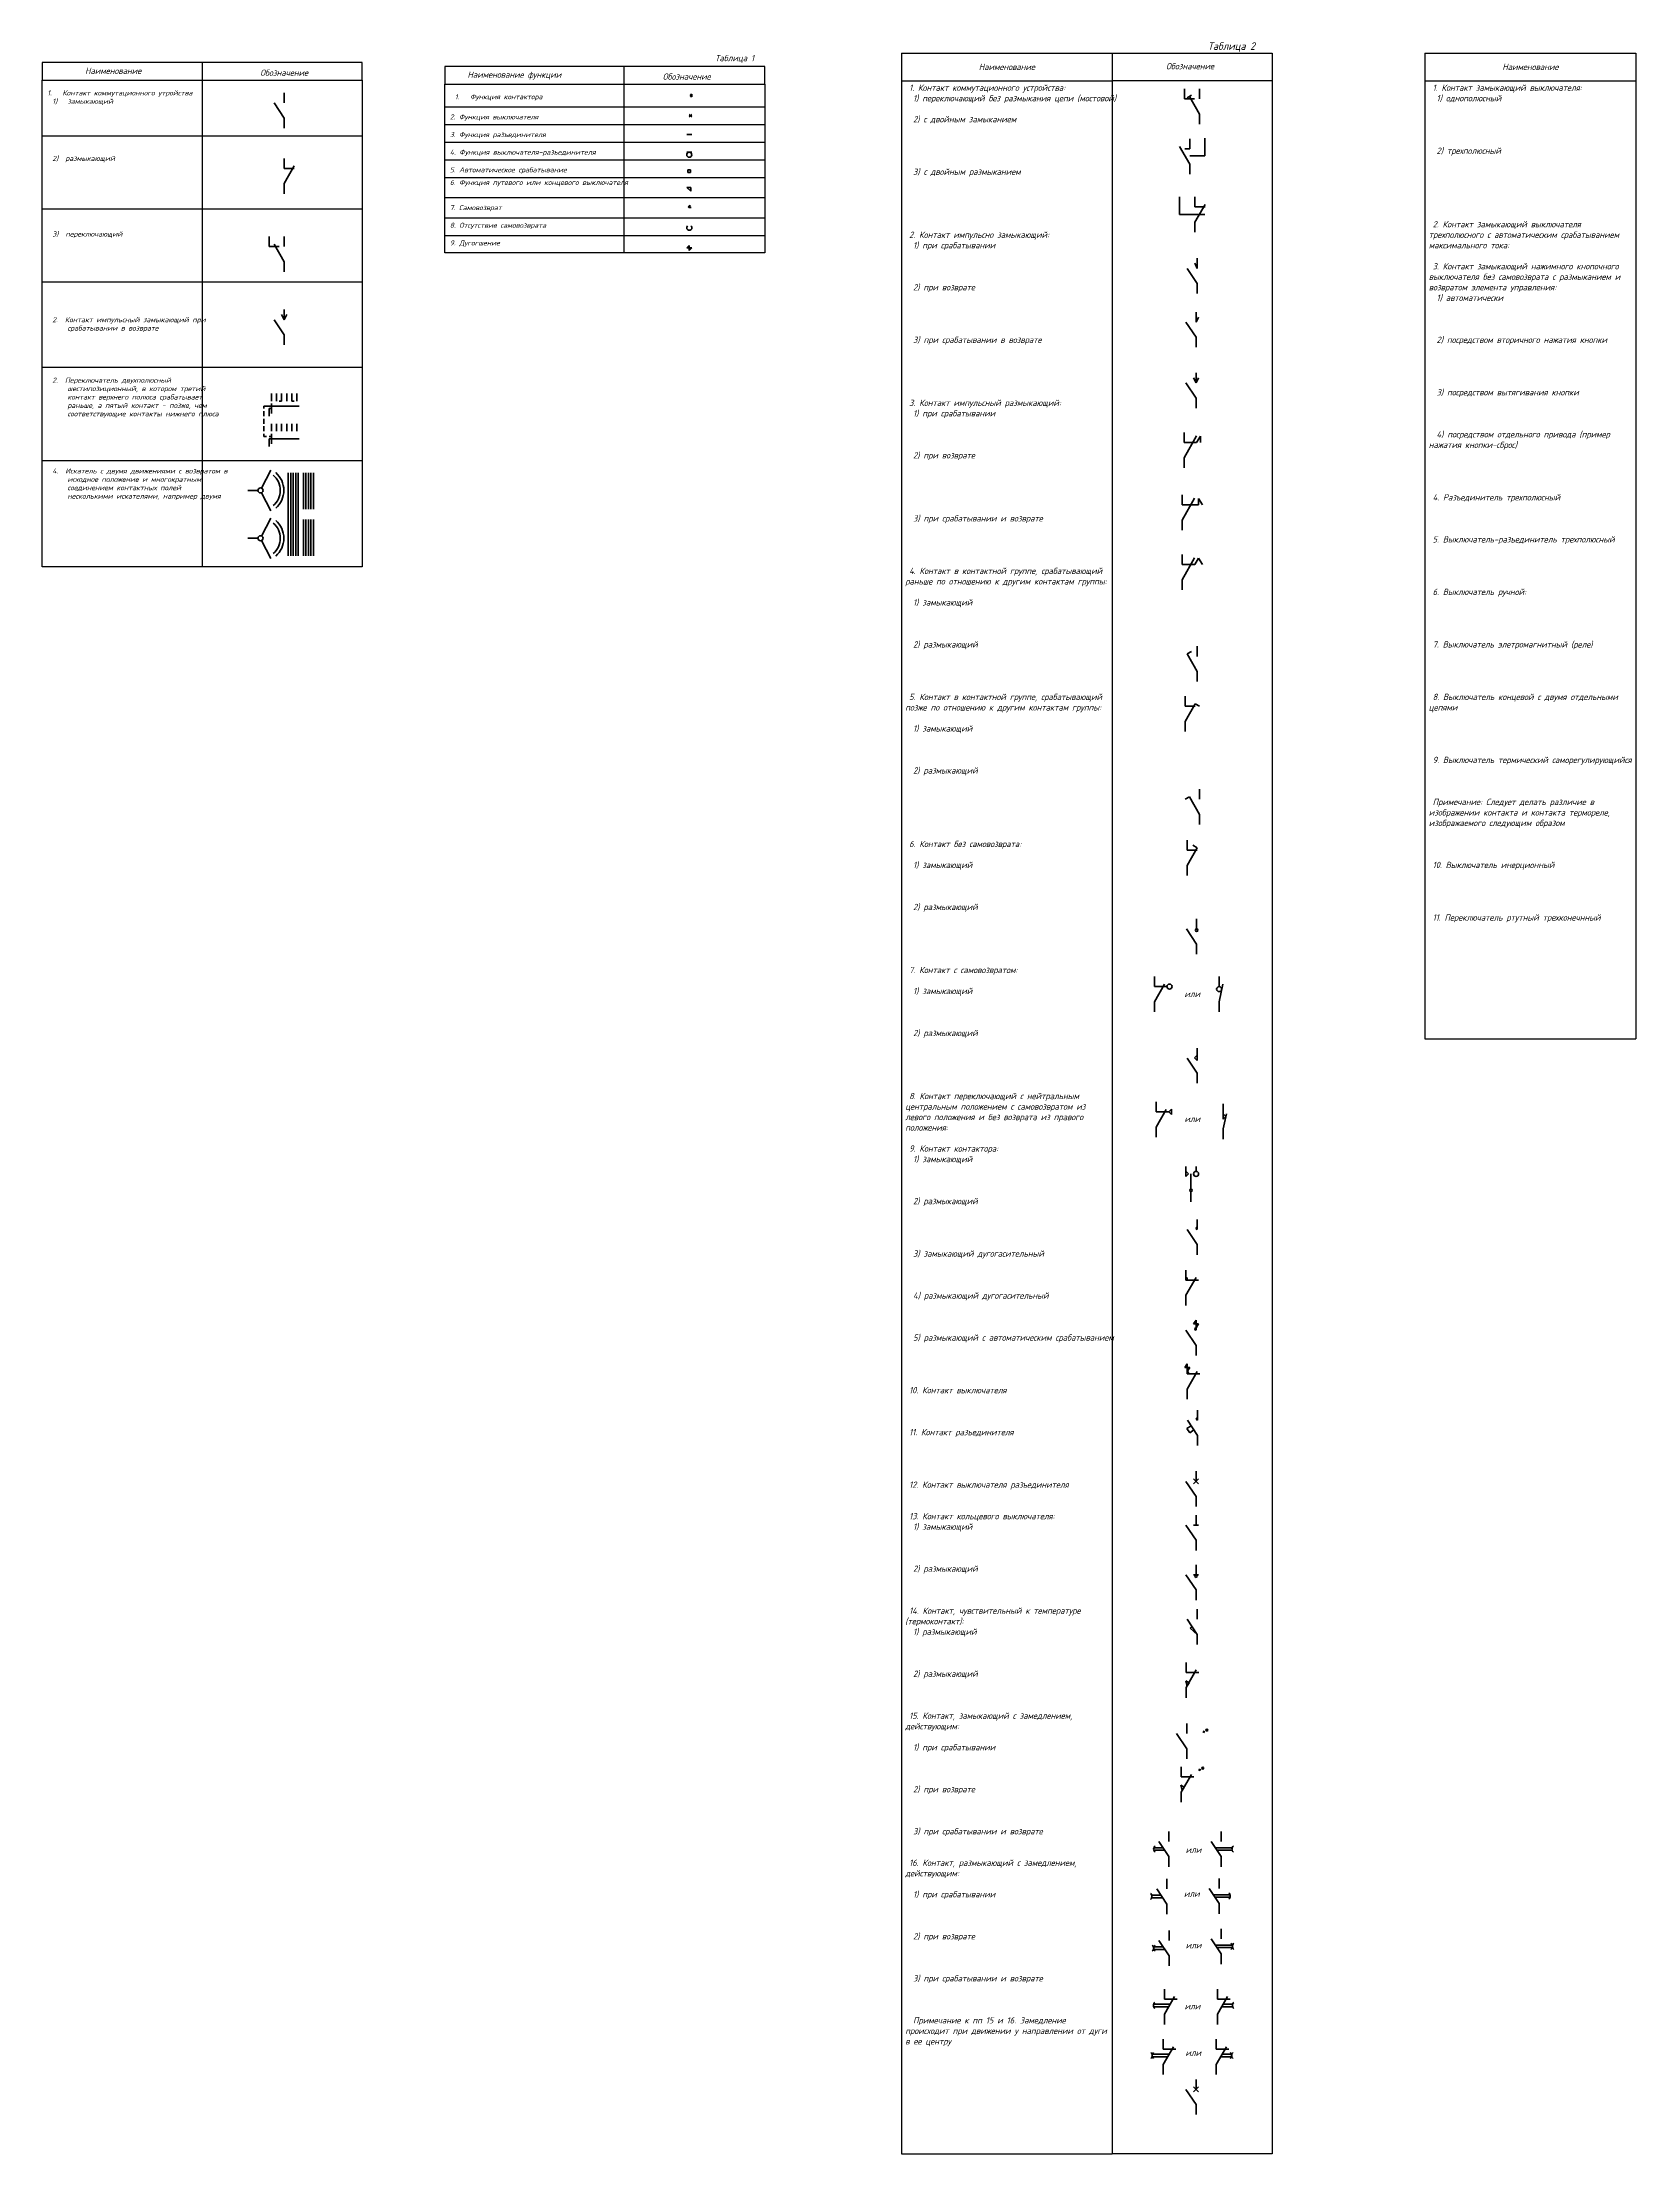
# Model space of a CAD drawing. Header units: millimetres. Extents: x 2441 to 4766, y 634 to 1472.
# Drawn here: x 2441 to 3073, y 634 to 1472 of the extents above; entities that cross this region are included whole.
import ezdxf

# ---------------------------------------------------------------- set-up
doc = ezdxf.new("R2010")
doc.units = ezdxf.units.MM
doc.layers.get('0').update_dxf_attribs({"color": 252})
for name, color, linetype, lineweight in [('основные линии', 7, 'Continuous', 50), ('рамка-тонкие линии', 7, 'Continuous', 30), ('рамка-тонкие линии @ 1', 7, 'Continuous', 30)]:
    doc.layers.add(name, color=color, linetype=linetype, lineweight=lineweight)
doc.layers.add('текст', color=7, linetype='Continuous')
doc.layers.add('текст @ 1', color=7, linetype='Continuous')
doc.styles.add('стиль 2.5 ГОСТ', font='', dxfattribs={"oblique": 15, "height": 2.5})
doc.styles.add('стиль 3.5 ГОСТ', font='', dxfattribs={"oblique": 15, "height": 3.5})
doc.styles.add('стиль 5 ГОСТ', font='', dxfattribs={"oblique": 15, "height": 5})
doc.styles.get('стиль 2.5 ГОСТ').set_extended_font_data('GOST type B')
doc.styles.get('стиль 3.5 ГОСТ').set_extended_font_data('GOST type B')
doc.styles.get('стиль 5 ГОСТ').set_extended_font_data('GOST type B')

# ---------------------------------------------------------------- blocks, each defined once
blk = doc.blocks.new('*T5')
at = {"layer": 'рамка-тонкие линии', "color": 0, "linetype": 'ByBlock', "lineweight": -2, "transparency": 16777216}
for p, q in [((0, 0), (83.638623, 0)), ((0, 0), (0, -833.52381)), ((83.638623, 0), (83.638623, -833.52381)), ((0, -11), (83.638623, -11)), ((0, -833.52381), (83.638623, -833.52381))]:
    blk.add_line(p, q, dxfattribs=at)
at = {"layer": 'рамка-тонкие линии', "color": 0, "transparency": 16777216, "char_height": 2.5, "width": 80.638623}
for s, insert, attachment_point, style in [('{\\C256;Наименование}', (41.819311, -5.5), 5, 'стиль 2.5 ГОСТ'), ('{\\C256; 1. Контакт коммутационного устройства:\\P  1) переключающий без размыкания цепи (мостовой)\\P\\P  2) с двойным замыканием\\P\\P\\P\\P\\P  3) с двойным размыканием\\P\\P\\P\\P\\P\\P 2. Контакт импульсно замыкающий:\\P  1) при срабатывании\\P\\P\\P\\P  2) при возврате\\P\\P\\P\\P\\P  3) при срабатывании в возврате\\P\\P\\P\\P\\P\\P 3. Контакт импульсный размыкающий:\\P  1) при срабатывании\\P\\P\\P\\P  2) при возврате\\P\\P\\P\\P\\P\\P  3) при срабатывании и возврате\\P\\P\\P\\P\\P 4. Контакт в контактной группе, срабатывающий раньше по отношению к другим контактам группы:\\P\\P  1) замыкающий\\P\\P\\P\\P  2) размыкающий\\P\\P\\P\\P\\P 5. Контакт в контактной группе, срабатывающий позже по отношению к другим контактам группы:\\P  \\P  1) замыкающий\\P\\P\\P\\P  2) размыкающий\\P\\P\\P\\P\\P\\P\\P 6. Контакт без самовозврата:\\P  \\P  1) замыкающий\\P\\P\\P\\P  2) размыкающий\\P\\P\\P\\P\\P\\P 7. Контакт с самовозвратом:\\P  \\P  1) замыкающий\\P\\P\\P\\P  2) размыкающий\\P\\P\\P\\P\\P\\P 8. Контакт переключающий с нейтральным центральным положением с самовозвратом из левого положения и без возврата из правого положения:\\P\\P 9. Контакт контактора:\\P  1) замыкающий\\P\\P\\P\\P  2) размыкающий\\P\\P\\P\\P\\P  3) замыкающий дугогасительный\\P\\P\\P\\P  4) размыкающий дугогасительный\\P\\P\\P\\P  5) размыкающий с автоматическим срабатыванием\\P\\P\\P\\P\\P 10. Контакт выключателя\\P\\P\\P\\P 11. Контакт разъединителя\\P\\P\\P\\P\\P 12. Контакт выключателя разъединителя \\P\\P\\P 13. Контакт кольцевого выключателя:\\P  1) замыкающий \\P\\P\\P\\P  2) размыкающий\\P\\P\\P\\P 14. Контакт, чувствительный к температуре (термоконтакт):\\P  1) размыкающий\\P\\P\\P\\P  2) размыкающий\\P\\P\\P\\P 15. Контакт, замыкающий с замедлением, действующим:\\P\\P  1) при срабатывании\\P\\P\\P\\P  2) при возврате\\P\\P\\P\\P  3) при срабатывании и возврате\\P  \\P\\P 16. Контакт, размыкающий с замедлением, действующим:\\P\\P  1) при срабатывании\\P\\P\\P\\P  2) при возврате\\P\\P\\P\\P  3) при срабатывании и возврате\\P\\P\\P\\P  Примечание к пп 15 и 16. Замедление происходит при движении у направлении от дуги в ее центру}', (1.5, -12.5), 1, 'стиль 3.5 ГОСТ')]:
    blk.add_mtext(s, dxfattribs=dict(at, insert=insert, attachment_point=attachment_point, style=style))
blk = doc.blocks.new('*T6')
at = {"layer": 'рамка-тонкие линии', "color": 0, "linetype": 'ByBlock', "lineweight": -2, "transparency": 16777216}
for p, q in [((0, 0), (83.638623, 0)), ((0, 0), (0, -391.142857)), ((83.638623, 0), (83.638623, -391.142857)), ((0, -11), (83.638623, -11)), ((0, -391.142857), (83.638623, -391.142857))]:
    blk.add_line(p, q, dxfattribs=at)
at = {"layer": 'рамка-тонкие линии', "color": 0, "transparency": 16777216, "char_height": 2.5, "width": 80.638623}
for s, insert, attachment_point, style in [('{\\C256;Наименование}', (41.819311, -5.5), 5, 'стиль 2.5 ГОСТ'), ('{\\C256; 1. Контакт замыкающий выключателя:\\P  1) однополюсный\\P\\P\\P\\P\\P  2) трехполюсный\\P\\P\\P\\P\\P  \\P\\P 2. Контакт замыкающий выключателя трехполюсного с автоматическим срабатыванием максимального тока:\\P  \\P 3. Контакт замыкающий нажимного кнопочного выключателя без самовозврата с размыканием и возвратом элемента управления:\\P  1) автоматически\\P\\P\\P\\P  2) посредством вторичного нажатия кнопки\\P\\P\\P\\P\\P  3) посредством вытягивания кнопки\\P\\P\\P\\P  4) посредством отдельного привода (пример нажатия кнопки-сброс)\\P\\P\\P\\P\\P 4. Разъединитель трехполюсный\\P\\P\\P\\P 5. Выключатель-разъединитель трехполюсный\\P  \\P  \\P\\P\\P 6. Выключатель ручной:\\P  \\P  \\P\\P\\P 7. Выключатель элетромагнитный (реле)  \\P \\P\\P\\P \\P 8. Выключатель концевой с двумя отдельными цепями\\P\\P\\P\\P\\P 9. Выключатель термический саморегулирующийся\\P\\P\\P  \\P Примечание: Следует делать различие в изображении контакта и контакта термореле, изображаемого следующим образом\\P\\P  \\P\\P 10. Выключатель инерционный\\P\\P\\P\\P\\P 11. Переключатель ртутный трехконечнный\\P\\P\\P }', (1.5, -12.5), 1, 'стиль 3.5 ГОСТ')]:
    blk.add_mtext(s, dxfattribs=dict(at, insert=insert, attachment_point=attachment_point, style=style))

msp = doc.modelspace()

# ---------------------------------------------------------------- linework, layer by layer
at = {"layer": 'основные линии'}
for p, q in [((2537.11, 1451.53), (2537.11, 1447.53)), ((2698.86, 1451), (2698.86, 1450)), ((2894.33, 1449.11), (2894.33, 1453.11)), ((2895.47, 1449.62), (2897.2, 1450.61)), ((2896.33, 1450.11), (2900.33, 1443.11)), ((2900.33, 1453.11), (2900.33, 1449.11)), ((2533.11, 1447.53), (2537.11, 1441.53)), ((2537.11, 1441.53), (2537.11, 1437.53)), ((2697.86, 1442), (2698.86, 1443)), ((2697.86, 1443), (2698.86, 1442)), ((2894.33, 1449.11), (2898.33, 1449.11)), ((2900.33, 1443.11), (2900.33, 1439.11)), ((2696.86, 1435), (2698.86, 1435)), ((2896.47, 1433.28), (2896.47, 1429.28)), ((2902.46, 1426.51), (2902.46, 1433.51)), ((2537.11, 1425.53), (2537.11, 1421.53)), ((2696.86, 1428), (2698.86, 1428)), ((2892.47, 1430.28), (2896.47, 1423.28)), ((2894.47, 1429.28), (2896.47, 1429.28)), ((2902.46, 1426.51), (2896.46, 1426.51)), ((2541.11, 1422.53), (2537.11, 1415.53)), ((2537.11, 1421.53), (2541.11, 1421.53)), ((2697.32, 1421), (2698.32, 1421)), ((2697.32, 1420), (2697.32, 1421)), ((2698.32, 1420), (2697.32, 1420)), ((2698.32, 1421), (2698.32, 1420)), ((2896.47, 1423.28), (2896.47, 1419.28)), ((2537.11, 1415.53), (2537.11, 1411.53)), ((2696.93, 1414), (2698.43, 1414)), ((2696.93, 1414), (2698.43, 1412.5)), ((2698.43, 1414), (2698.43, 1412.5)), ((2892.4, 1403.26), (2892.4, 1410.26)), ((2898.53, 1410.26), (2898.53, 1406.26)), ((2698.14, 1407), (2697.44, 1406.29)), ((2698.14, 1407), (2698.14, 1406)), ((2892.4, 1403.26), (2902.4, 1403.26)), ((2902.53, 1407.26), (2898.53, 1400.26)), ((2898.53, 1406.26), (2902.53, 1406.26)), ((2898.53, 1400.26), (2898.53, 1396.26)), ((2531.11, 1390.53), (2531.11, 1394.53)), ((2533.11, 1391.53), (2537.11, 1384.53)), ((2537.11, 1394.53), (2537.11, 1390.53)), ((2696.86, 1390), (2697.86, 1391)), ((2697.86, 1391), (2697.86, 1389)), ((2531.11, 1390.53), (2535.11, 1390.53)), ((2537.11, 1384.53), (2537.11, 1380.53)), ((2696.86, 1390), (2698.86, 1390)), ((2697.86, 1389), (2698.86, 1390)), ((2898.47, 1383.9), (2899.47, 1381.9)), ((2899.47, 1385.9), (2899.47, 1381.9)), ((2895.47, 1381.9), (2899.47, 1375.9)), ((2899.47, 1375.9), (2899.47, 1371.9)), ((2533.11, 1361.53), (2537.11, 1355.53)), ((2536.11, 1363.53), (2537.11, 1361.53)), ((2537.11, 1365.53), (2537.11, 1361.53)), ((2538.11, 1363.53), (2537.11, 1361.53)), ((2894.97, 1360.57), (2898.97, 1354.57)), ((2898.97, 1364.57), (2898.97, 1360.57)), ((2899.97, 1362.57), (2898.97, 1360.57)), ((2537.11, 1355.53), (2537.11, 1351.53)), ((2898.97, 1354.57), (2898.97, 1350.57)), ((2532.11, 1332.25), (2532.11, 1329.25)), ((2534.11, 1329.25), (2534.11, 1332.25)), ((2536.11, 1329.25), (2536.11, 1332.25)), ((2538.11, 1329.25), (2538.11, 1332.25)), ((2540.11, 1329.25), (2540.11, 1332.25)), ((2542.11, 1329.25), (2542.11, 1332.25)), ((2894.97, 1336.44), (2898.97, 1330.44)), ((2897.97, 1338.44), (2898.97, 1336.44)), ((2898.97, 1340.44), (2898.97, 1336.44)), ((2899.97, 1338.44), (2898.97, 1336.44)), ((2529.11, 1327.25), (2532.11, 1327.25)), ((2529.11, 1327.25), (2529.11, 1326.25)), ((2529.11, 1325.25), (2529.11, 1323.25)), ((2532.11, 1326.25), (2531.11, 1326.25)), ((2531.11, 1326.25), (2531.11, 1323.25)), ((2532.11, 1328.25), (2532.11, 1324.25)), ((2532.11, 1327.25), (2543.11, 1327.25)), ((2535.11, 1329.25), (2536.11, 1329.25)), ((2540.11, 1329.25), (2541.11, 1329.25)), ((2898.97, 1330.44), (2898.97, 1326.44)), ((2529.11, 1322.25), (2529.11, 1320.25)), ((2529.11, 1319.25), (2529.11, 1317.25)), ((2529.11, 1316.25), (2529.11, 1315.25)), ((2532.11, 1317.25), (2532.11, 1320.25)), ((2532.11, 1315.25), (2532.11, 1316.25)), ((2534.11, 1317.25), (2534.11, 1320.25)), ((2536.11, 1317.25), (2536.11, 1320.25)), ((2538.11, 1317.25), (2538.11, 1320.25)), ((2540.11, 1317.25), (2540.11, 1320.25)), ((2542.11, 1317.25), (2542.11, 1320.25)), ((2894.21, 1316.78), (2894.21, 1312.78)), ((2899.17, 1315.46), (2894.21, 1306.78)), ((2899.21, 1312.78), (2900.72, 1315.37)), ((2900.72, 1315.37), (2900.72, 1312.78)), ((2529.11, 1315.25), (2530.11, 1315.25)), ((2531.11, 1315.25), (2532.11, 1315.25)), ((2532.11, 1314.25), (2531.11, 1314.25)), ((2531.11, 1314.25), (2531.11, 1311.25)), ((2532.11, 1315.25), (2532.11, 1312.25)), ((2532.11, 1314.25), (2543.11, 1314.25)), ((2894.21, 1312.78), (2899.21, 1312.78)), ((2528.18, 1294.68), (2531.76, 1301.84)), ((2538.73, 1300.79), (2538.73, 1267.79)), ((2539.73, 1300.79), (2539.73, 1267.79)), ((2540.73, 1300.79), (2540.73, 1267.79)), ((2541.73, 1300.79), (2541.73, 1267.79)), ((2542.73, 1300.79), (2542.73, 1267.79)), ((2544.73, 1286.29), (2544.73, 1300.79)), ((2545.73, 1286.29), (2545.73, 1300.79)), ((2546.73, 1286.29), (2546.73, 1300.79)), ((2547.73, 1286.29), (2547.73, 1300.79)), ((2548.73, 1286.29), (2548.73, 1300.79)), ((2894.21, 1306.78), (2894.21, 1302.78)), ((2522.73, 1293.79), (2526.73, 1293.79)), ((2528.18, 1292.89), (2531.76, 1285.74)), ((2893.45, 1292.05), (2893.45, 1288.05)), ((2898.41, 1290.73), (2893.45, 1282.05)), ((2901.48, 1288.05), (2899.97, 1290.64)), ((2899.97, 1290.64), (2899.97, 1288.05)), ((2528.18, 1275.68), (2531.76, 1282.84)), ((2544.73, 1267.79), (2544.73, 1282.29)), ((2545.73, 1267.79), (2545.73, 1282.29)), ((2546.73, 1267.79), (2546.73, 1282.29)), ((2547.73, 1267.79), (2547.73, 1282.29)), ((2548.73, 1267.79), (2548.73, 1282.29)), ((2893.45, 1288.05), (2899.97, 1288.05)), ((2893.45, 1282.05), (2893.45, 1278.05)), ((2522.73, 1274.79), (2526.73, 1274.79)), ((2528.18, 1273.89), (2531.76, 1266.74)), ((2893.45, 1268.36), (2893.45, 1264.36)), ((2898.41, 1267.04), (2893.45, 1258.36)), ((2898.45, 1264.36), (2899.97, 1266.95)), ((2901.48, 1264.36), (2899.97, 1266.95)), ((2893.45, 1264.36), (2898.45, 1264.36)), ((2893.45, 1258.36), (2893.45, 1254.36)), ((2899.47, 1231.94), (2899.47, 1227.94)), ((2895.47, 1228.94), (2897.2, 1229.94)), ((2895.47, 1228.94), (2899.47, 1221.94)), ((2899.47, 1221.94), (2899.47, 1217.94)), ((2894.6, 1212.16), (2894.6, 1208.16)), ((2898.6, 1209.16), (2894.6, 1202.16)), ((2894.6, 1208.16), (2898.6, 1208.16)), ((2898.6, 1209.16), (2900.33, 1208.17)), ((2894.6, 1202.16), (2894.6, 1198.16)), ((2900.33, 1175.24), (2900.33, 1171.24)), ((2894.6, 1171.25), (2896.33, 1172.24)), ((2896.33, 1172.24), (2900.33, 1165.24)), ((2900.33, 1165.24), (2900.33, 1161.24)), ((2895.47, 1154.99), (2895.47, 1150.99)), ((2899.47, 1151.99), (2895.47, 1144.99)), ((2895.47, 1150.99), (2899.47, 1150.99)), ((2897.73, 1152.98), (2899.47, 1151.99)), ((2895.47, 1144.99), (2895.47, 1140.99)), ((2899.22, 1123.82), (2899.22, 1119.82)), ((2895.22, 1119.82), (2899.22, 1113.82)), ((2899.22, 1113.82), (2899.22, 1109.82)), ((2882.44, 1100.91), (2882.44, 1096.91)), ((2886.44, 1097.91), (2882.44, 1090.91)), ((2908.14, 1100.91), (2908.14, 1096.91)), ((2909.57, 1097.91), (2908.14, 1090.91)), ((2882.44, 1096.91), (2887.44, 1096.91)), ((2882.44, 1090.91), (2882.44, 1086.91)), ((2908.14, 1090.91), (2908.14, 1086.91)), ((2899.47, 1072.54), (2899.47, 1068.54)), ((2895.47, 1068.54), (2899.47, 1062.54)), ((2898.41, 1068.66), (2899.47, 1069.72)), ((2899.47, 1067.6), (2898.41, 1068.66)), ((2899.47, 1067.6), (2899.47, 1069.72)), ((2899.47, 1062.54), (2899.47, 1058.54)), ((2883.17, 1051.18), (2883.17, 1047.18)), ((2887.17, 1048.18), (2883.17, 1041.18)), ((2888.17, 1047.18), (2889.23, 1048.24)), ((2889.23, 1046.12), (2889.23, 1048.24)), ((2909.76, 1050.44), (2909.76, 1046.44)), ((2883.17, 1047.18), (2888.17, 1047.18)), ((2883.17, 1041.18), (2883.17, 1037.18)), ((2889.23, 1046.12), (2888.17, 1047.18)), ((2909.76, 1046.44), (2910.82, 1045.37)), ((2909.76, 1046.44), (2909.76, 1044.31)), ((2911.06, 1046.44), (2909.76, 1040.44)), ((2910.82, 1045.37), (2909.76, 1044.31)), ((2909.76, 1040.44), (2909.76, 1036.44)), ((2894.97, 1025.58), (2894.97, 1021.58)), ((2894.97, 1023.71), (2896.03, 1022.65)), ((2894.97, 1023.71), (2894.97, 1021.58)), ((2896.03, 1022.65), (2894.97, 1021.58)), ((2896.97, 1016.58), (2896.97, 1022.58)), ((2898.97, 1025.58), (2898.97, 1023.58)), ((2896.97, 1015.58), (2896.97, 1011.58)), ((2895.47, 1000.53), (2899.47, 994.53)), ((2899.47, 1004.53), (2899.47, 1000.53)), ((2899.47, 1001.53), (2899.47, 1000.53)), ((2899.47, 994.53), (2899.47, 990.53)), ((2894.97, 984.45), (2894.97, 980.45)), ((2898.97, 981.45), (2894.97, 974.45)), ((2894.97, 980.45), (2894.97, 981.45)), ((2894.97, 980.45), (2899.97, 980.45)), ((2894.97, 974.45), (2894.97, 970.45)), ((2897.97, 963.08), (2898.97, 964.58)), ((2898.97, 964.58), (2898.97, 960.58)), ((2894.97, 960.58), (2898.97, 954.58)), ((2899.97, 963.08), (2897.97, 963.08)), ((2898.97, 961.58), (2899.97, 963.08)), ((2898.97, 961.58), (2898.97, 960.58)), ((2894.47, 945.73), (2895.47, 947.23)), ((2895.47, 947.23), (2895.47, 943.23)), ((2898.97, 954.58), (2898.97, 950.58)), ((2896.47, 945.73), (2894.47, 945.73)), ((2895.47, 944.23), (2896.47, 945.73)), ((2899.47, 944.23), (2895.47, 937.23)), ((2895.47, 943.23), (2895.47, 944.23)), ((2895.47, 943.23), (2900.47, 943.23)), ((2895.47, 937.23), (2895.47, 933.23)), ((2897.02, 922.67), (2895.36, 921.56)), ((2895.58, 924.83), (2899.58, 918.83)), ((2898.13, 921), (2897.02, 922.67)), ((2899.58, 928.83), (2899.58, 924.83)), ((2899.58, 927.33), (2899.58, 924.83)), ((2899.58, 925.83), (2899.58, 924.83)), ((2895.36, 921.56), (2896.47, 919.89)), ((2896.47, 919.89), (2898.13, 921)), ((2899.58, 918.83), (2899.58, 914.83)), ((2894.97, 900.59), (2898.97, 894.59)), ((2897.97, 899.59), (2899.97, 901.59)), ((2897.97, 901.59), (2899.97, 899.59)), ((2898.97, 904.59), (2898.97, 900.59)), ((2898.97, 894.59), (2898.97, 890.59)), ((2894.97, 883.24), (2898.97, 877.24)), ((2897.97, 883.24), (2899.97, 883.24)), ((2898.97, 887.24), (2898.97, 883.24)), ((2898.97, 877.24), (2898.97, 873.24)), ((2894.97, 863.52), (2898.97, 857.52)), ((2897.97, 863.52), (2899.97, 863.52)), ((2898.97, 867.52), (2898.97, 863.52)), ((2898.97, 857.52), (2898.97, 853.52)), ((2899.47, 849.89), (2899.47, 845.89)), ((2895.47, 845.89), (2899.47, 839.89)), ((2896.63, 842.33), (2897.47, 842.89)), ((2899.47, 839.89), (2896.63, 842.33)), ((2899.47, 839.89), (2899.47, 835.89)), ((2894.87, 821.48), (2896.18, 820.73)), ((2894.87, 821.48), (2895.43, 819.43)), ((2895.06, 828.78), (2895.06, 824.78)), ((2899.06, 825.78), (2895.06, 818.78)), ((2895.06, 824.78), (2895.06, 825.78)), ((2895.06, 824.78), (2900.06, 824.78)), ((2895.06, 818.78), (2895.06, 814.78)), ((2896.18, 820.73), (2895.43, 819.43)), ((2895.28, 804.5), (2895.28, 800.5)), ((2891.28, 800.5), (2895.28, 794.5)), ((2901.68, 801.42), (2902.52, 801.08)), ((2902.21, 801.68), (2901.88, 800.8)), ((2895.28, 794.5), (2895.28, 790.5)), ((2892.95, 780.01), (2894.25, 779.27)), ((2892.95, 780.01), (2893.51, 777.97)), ((2893.13, 787.31), (2893.13, 783.31)), ((2897.13, 784.31), (2893.13, 777.31)), ((2893.13, 783.31), (2893.13, 784.31)), ((2893.13, 783.31), (2898.13, 783.31)), ((2894.25, 779.27), (2893.51, 777.97)), ((2900.01, 786.34), (2900.86, 785.99)), ((2900.55, 786.59), (2900.22, 785.71)), ((2893.13, 777.31), (2893.13, 773.31)), ((2885.89, 755.21), (2882.22, 755.21)), ((2886.55, 754.21), (2882.22, 754.21)), ((2884.22, 757.71), (2888.22, 751.71)), ((2888.22, 761.71), (2888.22, 757.71)), ((2904.97, 757.71), (2908.97, 751.71)), ((2906.64, 755.21), (2913.3, 755.21)), ((2907.3, 754.21), (2913.3, 754.21)), ((2908.97, 761.71), (2908.97, 757.71)), ((2888.22, 751.71), (2888.22, 747.71)), ((2908.97, 751.71), (2908.97, 747.71)), ((2883.41, 738.91), (2887.41, 732.91)), ((2887.41, 742.91), (2887.41, 738.91)), ((2904.16, 739.07), (2908.16, 733.07)), ((2908.16, 743.07), (2908.16, 739.07)), ((2885.08, 736.41), (2881.41, 736.41)), ((2885.75, 735.41), (2881.41, 735.41)), ((2887.41, 732.91), (2887.41, 728.91)), ((2905.83, 736.57), (2912.5, 736.57)), ((2906.5, 735.57), (2912.5, 735.57)), ((2908.16, 733.07), (2908.16, 729.07)), ((2888.25, 722.39), (2888.25, 718.39)), ((2909, 723.1), (2909, 719.1)), ((2885.92, 715.89), (2882.25, 715.89)), ((2886.59, 714.89), (2882.25, 714.89)), ((2884.25, 718.39), (2888.25, 712.39)), ((2888.25, 712.39), (2888.25, 708.39)), ((2905, 719.1), (2909, 713.1)), ((2906.67, 716.6), (2913.34, 716.6)), ((2907.34, 715.6), (2913.34, 715.6)), ((2909, 713.1), (2909, 709.1)), ((2886.47, 699.16), (2886.47, 695.16)), ((2890.47, 696.16), (2886.47, 689.16)), ((2886.47, 695.16), (2886.47, 696.16)), ((2907.49, 699.16), (2907.49, 695.16)), ((2911.49, 696.16), (2907.49, 689.16)), ((2907.49, 695.16), (2907.49, 696.16)), ((2888.76, 693.16), (2882.14, 693.16)), ((2888.19, 692.16), (2882.14, 692.16)), ((2886.47, 695.16), (2891.47, 695.16)), ((2886.47, 689.16), (2886.47, 685.16)), ((2907.49, 695.16), (2912.49, 695.16)), ((2907.49, 689.16), (2907.49, 685.16)), ((2909.2, 692.16), (2913.49, 692.16)), ((2909.78, 693.16), (2913.49, 693.16)), ((2885.98, 679.29), (2885.98, 675.29)), ((2907, 679.29), (2907, 675.29)), ((2888.27, 673.29), (2881.65, 673.29)), ((2887.7, 672.29), (2881.65, 672.29)), ((2889.98, 676.29), (2885.98, 669.29)), ((2885.98, 675.29), (2885.98, 676.29)), ((2885.98, 675.29), (2890.98, 675.29)), ((2911, 676.29), (2907, 669.29)), ((2907, 675.29), (2907, 676.29)), ((2907, 675.29), (2912, 675.29)), ((2908.72, 672.29), (2913, 672.29)), ((2909.29, 673.29), (2913, 673.29)), ((2885.98, 669.29), (2885.98, 665.29)), ((2898.97, 663.33), (2898.97, 659.33)), ((2907, 669.29), (2907, 665.29)), ((2894.97, 659.33), (2898.97, 653.33)), ((2897.97, 658.33), (2899.97, 660.33)), ((2897.97, 660.33), (2899.97, 658.33)), ((2898.97, 653.33), (2898.97, 649.33))]:
    msp.add_line(p, q, dxfattribs=at)
for centre, radius in [((2697.86, 1427), 1), ((2527.73, 1293.79), 1), ((2527.73, 1274.79), 1), ((2899.22, 1119.32), 0.5), ((2888.44, 1096.91), 1), ((2908.14, 1095.91), 1), ((2898.97, 1022.58), 1), ((2896.97, 1016.08), 0.5), ((2898.97, 863.02), 0.5), ((2903.28, 801.93), 0.368), ((2901.62, 786.84), 0.368)]:
    msp.add_circle(centre, radius, dxfattribs=at)
for centre, radius, start, end in [((2698.86, 1450.5), 0.5, 90, 270), ((2698.14, 1407), 1, 225, 296.56505), ((2697.89, 1398), 1, 131.40962, 48.59038), ((2527.73, 1293.79), 7.85, 309.7899, 50.40131), ((2527.73, 1293.79), 9.27, 310.4888, 49.51106), ((2527.73, 1274.79), 7.85, 309.7899, 50.40131), ((2527.73, 1274.79), 9.27, 310.4888, 49.51106), ((2899.47, 1001.03), 0.5, 90, 270), ((2894.97, 980.95), 0.5, 270, 90), ((2898.97, 961.08), 0.5, 90, 270), ((2895.47, 943.73), 0.5, 270, 90), ((2899.58, 925.33), 0.5, 90, 270), ((2883.72, 754.71), 1.58, 129.23152, 230.76848), ((2914.8, 754.71), 1.58, 129.23152, 230.76848), ((2911, 736.07), 1.58, 309.23152, 50.76848), ((2879.91, 735.91), 1.58, 309.23152, 50.76848), ((2880.59, 715.39), 1.58, 309.23152, 50.76848), ((2883.75, 715.39), 1.58, 129.23152, 230.76848), ((2911.84, 716.1), 1.58, 309.23152, 50.76848), ((2915, 716.1), 1.58, 129.23152, 230.76848), ((2883.64, 692.66), 1.58, 129.23152, 230.76848), ((2914.99, 692.66), 1.58, 129.23152, 230.76848), ((2879.99, 672.79), 1.58, 309.23152, 50.76848), ((2883.15, 672.79), 1.58, 129.23152, 230.76848), ((2911.5, 672.79), 1.58, 309.23152, 50.76848), ((2914.66, 672.79), 1.58, 129.23152, 230.76848)]:
    msp.add_arc(centre, radius, start, end, dxfattribs=at)
at = {"layer": 'рамка-тонкие линии'}
for p, q in [((2865.72, 1467.33), (2929.22, 1467.33)), ((2929.22, 1467.33), (2929.22, 633.81)), ((2504.61, 1463.53), (2504.61, 1263.53)), ((2671.86, 1462), (2671.86, 1388)), ((2929.22, 1456.33), (2865.72, 1456.33)), ((2600.86, 1446), (2727.86, 1446)), ((2441.11, 1434.53), (2568.11, 1434.53)), ((2600.86, 1439), (2727.86, 1439)), ((2600.86, 1432), (2727.86, 1432)), ((2600.86, 1425), (2727.86, 1425)), ((2600.86, 1418), (2727.86, 1418)), ((2600.86, 1410), (2727.86, 1410)), ((2441.11, 1405.53), (2568.11, 1405.53)), ((2600.86, 1402), (2727.86, 1402)), ((2600.86, 1395), (2727.86, 1395)), ((2441.11, 1376.53), (2568.11, 1376.53)), ((2568.11, 1342.53), (2441.11, 1342.53)), ((2568.11, 1305.53), (2441.11, 1305.53)), ((2929.22, 633.81), (2865.72, 633.81))]:
    msp.add_line(p, q, dxfattribs=at)
for points in [[(2441.11, 1456.53), (2568.11, 1456.53), (2568.11, 1463.53), (2441.11, 1463.53)], [(2600.86, 1455), (2727.86, 1455), (2727.86, 1462), (2600.86, 1462)], [(2568.11, 1263.53), (2441.11, 1263.53), (2441.11, 1456.53), (2568.11, 1456.53)], [(2727.86, 1388), (2600.86, 1388), (2600.86, 1455), (2727.86, 1455)]]:
    msp.add_lwpolyline(points, close=True, dxfattribs=at)

# ---------------------------------------------------------------- block references
for name, p in [('*T5', (2782.08, 1467.33)), ('*T6', (2989.83, 1467.33))]:
    msp.add_blockref(name, p)

# ---------------------------------------------------------------- texts
at = {"layer": 'рамка-тонкие линии @ 1', "style": 'стиль 5 ГОСТ'}
for s, width, heights, insert, char_height, attachment_point in [('\\pxqc;Таблица 1', 63.5, [7], (2715.86, 1465), 2.5, 5), ('Наименование', 43, [0], (2458.11, 1461.53), 2.5, 1), ('\\pxqc;Обозначение', 63.5, [7], (2537.11, 1459.53), 2.5, 5), ('Наименование функции', 46.5, [0], (2609.86, 1460), 2.5, 1), ('\\pxqc;Обозначение', 63.5, [7], (2696.86, 1458), 2.5, 5), ('\\pxi-3,l4,t4;1.^IКонтакт коммутационного утройства\\P\\pl5,ql,t5;1)^Iзамыкающий', 63.5, [0], (2441.11, 1452.53), 2, 1), ('\\pxi-3,l5,ql,t5;1.^IФункция контактора', 63.5, [0], (2600.86, 1451), 2, 1), ('\\pxi-3,l4,ql,t4;2. Функция выключателя', 63.5, [0], (2600.86, 1443), 2, 1), ('\\pxi-3,l4,ql,t4;3. Функция разъединителя', 63.5, [0], (2600.86, 1436), 2, 1), ('\\pxi-3,l5,ql,t5;2)  размыкающий', 63.5, [0], (2441.11, 1426.53), 2, 1), ('\\pxi-3,l4,ql,t4;4. Функция выключателя-разъединителя', 72, [0], (2600.86, 1429), 2, 1), ('\\pxi-3,l4,ql,t4;5. Автоматическое срабатывание', 63.5, [0], (2600.86, 1422), 2, 1), ('\\pxi-3,l4,ql,t4;6. Функция путевого или концевого выключателя', 67, [0], (2600.86, 1417), 2, 1), ('\\pxi-3,l4,ql,t4;8. Отсутствие самовозврата', 63.5, [0], (2600.86, 1400), 2, 1), ('\\pxi-3,l4,ql,t4;7. Самовозврат', 63.5, [0], (2600.86, 1407), 2, 1), ('\\pxi-3,l5,ql,t5;3)  переключающий', 63.5, [0], (2441.11, 1396.53), 2, 1), ('\\pxi-3,l4,ql,t4;9. Дугогшение', 63.5, [0], (2600.86, 1393), 2, 1), ('\\pxi-3,l5,ql,t5;2.  Контакт импульсный замыкающий при срабатывании в возврате', 63.5, [0], (2441.11, 1362.53), 2, 1), ('\\pxi-3,l5,ql,t5;2.  Переключатель двухполюсный шестипозиционный, в котором третий контакт верхнего полюса срабатывает раньше, а пятый контакт - позже, чем соответствующие контакты нижнего плюса', 63.5, [0], (2441.11, 1338.53), 2, 1), ('\\pxi-3,l5,ql,t5;4.  Искатель с двумя движениями с возвратом в исходное положение и многократным соединением контактных полей несколькими искателями, например двумя', 63.5, [0], (2441.11, 1302.53), 2, 1)]:
    msp.add_mtext_dynamic_manual_height_columns(s, width=width, gutter_width=25, heights=heights, dxfattribs=dict(at, insert=insert, char_height=char_height, attachment_point=attachment_point))
at = {"layer": 'текст', "insert": (2887.11, 1463.38), "char_height": 2.5, "width": 24.8571, "attachment_point": 1, "style": 'стиль 5 ГОСТ'}
msp.add_mtext('Обозначение', dxfattribs=at)
at = {"layer": 'текст @ 1', "attachment_point": 1}
for s, width, insert, char_height, style in [('Таблица 2', 48.0222, (2903.65, 1471.6), 3, 'стиль 5 ГОСТ'), ('или', 30.0284, (2894.35, 1095.24), 2.5, 'стиль 2.5 ГОСТ'), ('или', 30.0284, (2894.38, 1045.68), 2.5, 'стиль 2.5 ГОСТ'), ('или', 30.0284, (2894.84, 755.69), 2.5, 'стиль 2.5 ГОСТ'), ('или', 30.0284, (2894.17, 738.24), 2.5, 'стиль 2.5 ГОСТ'), ('или', 30.0284, (2894.87, 717.81), 2.5, 'стиль 2.5 ГОСТ'), ('или', 30.0284, (2894.43, 693.62), 2.5, 'стиль 2.5 ГОСТ'), ('или', 30.0284, (2894.76, 675.14), 2.5, 'стиль 2.5 ГОСТ')]:
    msp.add_mtext_dynamic_manual_height_columns(s, width=width, gutter_width=25, heights=[0], dxfattribs=dict(at, insert=insert, char_height=char_height, style=style))

doc.saveas('drawing.dxf')
